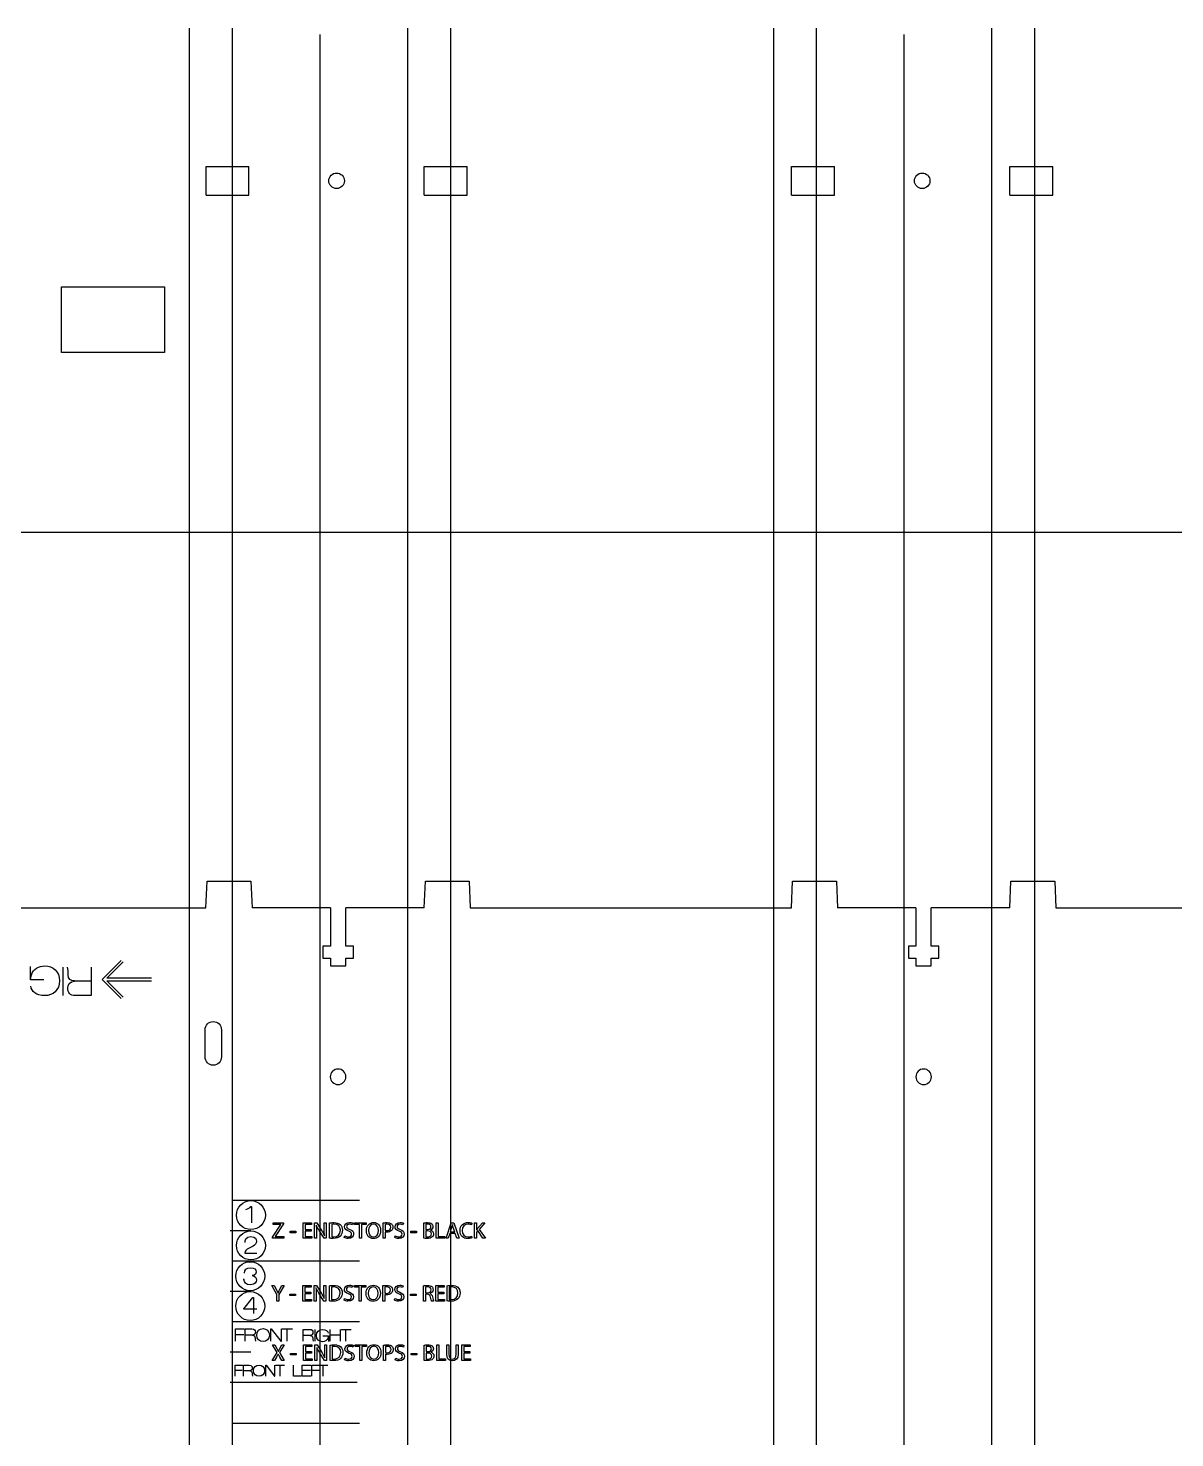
# Model space of a CAD drawing. Header units: millimetres. Extents: x -1506 to -668, y -3588 to 587.
# Drawn here: x -1088.7 to -878.5, y -1629.1 to -1370.7 of the extents above; entities that cross this region are included whole.
import ezdxf

# ---------------------------------------------------------------- set-up
doc = ezdxf.new("R2010")
doc.units = ezdxf.units.MM
doc.layers.add('CUTS', color=1, linetype='Continuous', true_color=0xff0000)
doc.layers.add('TEXT', color=5, linetype='Continuous', true_color=0x0000ff)
doc.layers.add('referance lines', color=3, linetype='Continuous', lineweight=25, true_color=0x00ff00)

msp = doc.modelspace()

# ---------------------------------------------------------------- linework, layer by layer
at = {"layer": 'CUTS', "color": 1, "lineweight": 25, "true_color": 0xff0000}
for p, q in [((-1056.1, -1401.28), (-1056.1, -1396.08)), ((-1056.1, -1396.08), (-1048.23, -1396.08)), ((-1048.23, -1401.28), (-1048.23, -1396.08)), ((-1016.1, -1401.28), (-1016.1, -1396.08)), ((-1016.1, -1396.08), (-1008.23, -1396.08)), ((-1008.23, -1401.28), (-1008.23, -1396.08)), ((-948.76, -1401.28), (-948.76, -1396.08)), ((-948.76, -1396.08), (-940.89, -1396.08)), ((-940.89, -1401.28), (-940.89, -1396.08)), ((-908.76, -1401.28), (-908.76, -1396.08)), ((-908.76, -1396.08), (-900.89, -1396.08)), ((-900.89, -1401.28), (-900.89, -1396.08)), ((-1056.1, -1401.28), (-1048.23, -1401.28)), ((-1016.1, -1401.28), (-1008.23, -1401.28)), ((-948.76, -1401.28), (-940.89, -1401.28)), ((-908.76, -1401.28), (-900.89, -1401.28)), ((-1468.02, -1463.09), (-706.65, -1463.09)), ((-1056.11, -1531.92), (-1055.91, -1527.04)), ((-1055.91, -1527.04), (-1047.87, -1527.04)), ((-1047.87, -1527.04), (-1047.67, -1531.92)), ((-1016.1, -1531.92), (-1015.9, -1527.04)), ((-1015.9, -1527.04), (-1007.87, -1527.04)), ((-1007.87, -1527.04), (-1007.67, -1531.92)), ((-948.77, -1531.92), (-948.57, -1527.04)), ((-948.57, -1527.04), (-940.54, -1527.04)), ((-940.54, -1527.04), (-940.34, -1531.92)), ((-908.76, -1531.92), (-908.56, -1527.04)), ((-908.56, -1527.04), (-900.53, -1527.04)), ((-900.53, -1527.04), (-900.33, -1531.92)), ((-1115.01, -1531.92), (-1056.11, -1531.92)), ((-1033.3, -1531.92), (-1047.67, -1531.92)), ((-1033.3, -1531.92), (-1033.3, -1538.93)), ((-1030.5, -1538.93), (-1030.5, -1531.92)), ((-1016.1, -1531.92), (-1030.5, -1531.92)), ((-1007.67, -1531.92), (-948.77, -1531.92)), ((-925.96, -1531.92), (-940.34, -1531.92)), ((-925.96, -1531.92), (-925.96, -1538.93)), ((-923.16, -1538.93), (-923.16, -1531.92)), ((-908.76, -1531.92), (-923.16, -1531.92)), ((-900.33, -1531.92), (-841.43, -1531.92)), ((-1033.3, -1538.93), (-1034.7, -1538.93)), ((-1034.7, -1538.93), (-1034.7, -1541.13)), ((-1029.1, -1538.93), (-1030.5, -1538.93)), ((-1029.1, -1541.13), (-1029.1, -1538.93)), ((-925.96, -1538.93), (-927.36, -1538.93)), ((-927.36, -1538.93), (-927.36, -1541.13)), ((-921.76, -1538.93), (-923.16, -1538.93)), ((-921.76, -1541.13), (-921.76, -1538.93)), ((-1034.7, -1541.13), (-1033.3, -1541.13)), ((-1033.3, -1541.13), (-1033.3, -1542.58)), ((-1030.5, -1542.58), (-1030.5, -1541.13)), ((-1030.5, -1541.13), (-1029.1, -1541.13)), ((-927.36, -1541.13), (-925.96, -1541.13)), ((-925.96, -1541.13), (-925.96, -1542.58)), ((-923.16, -1542.58), (-923.16, -1541.13)), ((-923.16, -1541.13), (-921.76, -1541.13)), ((-1033.3, -1542.58), (-1030.5, -1542.58)), ((-925.96, -1542.58), (-923.16, -1542.58))]:
    msp.add_line(p, q, dxfattribs=at)
for points in [[(-1082.62, -1418.13), (-1063.72, -1418.13), (-1063.72, -1430.13), (-1082.62, -1430.13), (-1082.62, -1418.13), (-1082.62, -1418.13)], [(-1056.28, -1559.27), (-1056.28, -1554.27)], [(-1053.28, -1554.27), (-1053.28, -1559.27), (-1053.28, -1559.27)]]:
    msp.add_lwpolyline(points, dxfattribs=at)
for points in [[(-1033.59, -1398.68), (-1033.59, -1397.89), (-1032.95, -1397.25), (-1032.17, -1397.25)], [(-1032.17, -1397.25), (-1031.38, -1397.25), (-1030.74, -1397.89), (-1030.74, -1398.68)], [(-926.25, -1398.68), (-926.25, -1397.89), (-925.61, -1397.25), (-924.83, -1397.25)], [(-924.83, -1397.25), (-924.04, -1397.25), (-923.4, -1397.89), (-923.4, -1398.68)], [(-1032.17, -1400.1), (-1032.95, -1400.1), (-1033.59, -1399.46), (-1033.59, -1398.68)], [(-1030.74, -1398.68), (-1030.74, -1399.46), (-1031.38, -1400.1), (-1032.17, -1400.1)], [(-924.83, -1400.1), (-925.61, -1400.1), (-926.25, -1399.46), (-926.25, -1398.68)], [(-923.4, -1398.68), (-923.4, -1399.46), (-924.04, -1400.1), (-924.83, -1400.1)], [(-1056.28, -1554.27), (-1056.28, -1553.44), (-1055.61, -1552.77), (-1054.78, -1552.77)], [(-1054.78, -1552.77), (-1053.95, -1552.77), (-1053.28, -1553.44), (-1053.28, -1554.27)], [(-1054.78, -1560.77), (-1055.61, -1560.77), (-1056.28, -1560.1), (-1056.28, -1559.27)], [(-1053.28, -1559.27), (-1053.28, -1560.1), (-1053.95, -1560.77), (-1054.78, -1560.77)], [(-1031.9, -1561.48), (-1032.68, -1561.48), (-1033.32, -1562.12), (-1033.32, -1562.91)], [(-1033.32, -1562.91), (-1033.32, -1563.69), (-1032.68, -1564.33), (-1031.9, -1564.33)], [(-1030.47, -1562.91), (-1030.47, -1562.12), (-1031.11, -1561.48), (-1031.9, -1561.48)], [(-1031.9, -1564.33), (-1031.11, -1564.33), (-1030.47, -1563.69), (-1030.47, -1562.91)], [(-924.56, -1561.48), (-925.35, -1561.48), (-925.98, -1562.12), (-925.98, -1562.91)], [(-925.98, -1562.91), (-925.98, -1563.69), (-925.35, -1564.33), (-924.56, -1564.33)], [(-923.13, -1562.91), (-923.13, -1562.12), (-923.77, -1561.48), (-924.56, -1561.48)], [(-924.56, -1564.33), (-923.77, -1564.33), (-923.13, -1563.69), (-923.13, -1562.91)]]:
    msp.add_open_spline(points, degree=3, dxfattribs=at)
at = {"layer": 'referance lines'}
for p, q in [((-1059.12, -2514.6), (-1059.12, -1370.7)), ((-1051.25, -2514.6), (-1051.25, -1370.7)), ((-1035.19, -2515.78), (-1035.19, -1371.88)), ((-1019.13, -2514.6), (-1019.13, -1370.7)), ((-1011.25, -2514.6), (-1011.25, -1370.7)), ((-952.05, -2514.6), (-952.05, -1370.7)), ((-944.17, -2514.6), (-944.17, -1370.7)), ((-928.11, -2515.78), (-928.11, -1371.88)), ((-912.05, -2514.6), (-912.05, -1370.7)), ((-904.17, -2514.6), (-904.17, -1370.7))]:
    msp.add_line(p, q, dxfattribs=at)
at = {"layer": 'TEXT', "color": 5, "lineweight": 25, "true_color": 0x0000ff}
for points in [[(-1071.67, -1548.53), (-1075.15, -1545.05), (-1071.67, -1541.57)], [(-1066.11, -1544.8), (-1074.29, -1544.8), (-1071.29, -1541.8)], [(-1085.85, -1545.14), (-1088.3, -1545.14), (-1088.3, -1542.69)], [(-1082.32, -1548.02), (-1082.32, -1542.81)], [(-1077.15, -1542.81), (-1077.15, -1548.02), (-1080.02, -1548.02)], [(-1080.21, -1545.34), (-1077.15, -1545.33)], [(-1080.21, -1545.36), (-1080.21, -1545.34)], [(-1071.3, -1548.29), (-1074.29, -1545.3), (-1066.11, -1545.3)], [(-1051.29, -1585.51), (-1028, -1585.51)], [(-1047.88, -1586.67), (-1047.77, -1586.67), (-1047.77, -1589.65)], [(-1051.66, -1591.07), (-1047.87, -1591.07)], [(-1043.94, -1592.29), (-1042.36, -1589.97), (-1042.36, -1589.96), (-1043.8, -1589.96), (-1043.8, -1589.65), (-1041.88, -1589.65), (-1041.88, -1589.87), (-1043.45, -1592.18), (-1043.45, -1592.19), (-1041.85, -1592.19), (-1041.85, -1592.5), (-1043.94, -1592.5), (-1043.94, -1592.29), (-1043.94, -1592.29)], [(-1040.7, -1591.22), (-1039.65, -1591.22), (-1039.65, -1591.5), (-1040.7, -1591.5), (-1040.7, -1591.22), (-1040.7, -1591.22)], [(-1036.83, -1591.17), (-1037.94, -1591.17), (-1037.94, -1592.19), (-1036.7, -1592.19), (-1036.7, -1592.5), (-1038.31, -1592.5), (-1038.31, -1589.65), (-1036.77, -1589.65), (-1036.77, -1589.96), (-1037.94, -1589.96), (-1037.94, -1590.86), (-1036.83, -1590.86), (-1036.83, -1591.17), (-1036.83, -1591.17)], [(-1036.22, -1592.5), (-1036.22, -1589.65), (-1035.82, -1589.65), (-1034.91, -1591.09)], [(-1035.88, -1591.28), (-1035.88, -1592.5), (-1036.22, -1592.5), (-1036.22, -1592.5)], [(-1035.89, -1590.1), (-1035.9, -1590.11)], [(-1034.43, -1590.84), (-1034.43, -1589.65), (-1034.08, -1589.65), (-1034.08, -1592.5), (-1034.45, -1592.5), (-1035.36, -1591.06)], [(-1033.44, -1592.49), (-1033.44, -1589.69), (-1033.44, -1589.69)], [(-1033.07, -1589.96), (-1033.07, -1592.21), (-1033.07, -1592.21)], [(-1029.15, -1589.74), (-1029.26, -1590.04)], [(-1027.99, -1589.96), (-1028.86, -1589.96), (-1028.86, -1589.65), (-1026.75, -1589.65), (-1026.75, -1589.96), (-1027.62, -1589.96), (-1027.62, -1592.5), (-1027.99, -1592.5), (-1027.99, -1589.96), (-1027.99, -1589.96)], [(-1023.26, -1591.36), (-1023.26, -1592.5), (-1023.62, -1592.5), (-1023.62, -1589.68), (-1023.62, -1589.68)], [(-1023.26, -1589.95), (-1023.26, -1591.06), (-1023.26, -1591.06)], [(-1019.91, -1589.74), (-1020.01, -1590.04)], [(-1018.58, -1591.22), (-1017.54, -1591.22), (-1017.54, -1591.5), (-1018.58, -1591.5), (-1018.58, -1591.22), (-1018.58, -1591.22)], [(-1016.19, -1592.49), (-1016.19, -1589.69), (-1016.19, -1589.69)], [(-1015.82, -1589.94), (-1015.82, -1590.86), (-1015.82, -1590.86)], [(-1015.82, -1590.86), (-1015.49, -1590.86)], [(-1015.52, -1591.14), (-1015.82, -1591.14), (-1015.82, -1592.22), (-1015.82, -1592.22)], [(-1014.98, -1590.97), (-1014.98, -1590.98)], [(-1013.9, -1589.65), (-1013.53, -1589.65), (-1013.53, -1592.19), (-1012.31, -1592.19), (-1012.31, -1592.5), (-1013.9, -1592.5), (-1013.9, -1589.65), (-1013.9, -1589.65)], [(-1011.44, -1591.61), (-1011.73, -1592.5), (-1012.11, -1592.5), (-1011.14, -1589.65), (-1010.7, -1589.65), (-1009.73, -1592.5), (-1010.12, -1592.5), (-1010.43, -1591.61), (-1011.44, -1591.61), (-1011.44, -1591.61)], [(-1011.08, -1590.49), (-1011.36, -1591.32), (-1010.5, -1591.32), (-1010.5, -1591.32)], [(-1010.93, -1589.98), (-1010.94, -1589.98)], [(-1010.5, -1591.32), (-1010.78, -1590.5)], [(-1007.37, -1589.73), (-1007.47, -1590.03)], [(-1006.92, -1589.65), (-1006.55, -1589.65), (-1006.55, -1591.03), (-1006.53, -1591.03)], [(-1006.31, -1590.72), (-1005.44, -1589.65), (-1004.98, -1589.65), (-1006.01, -1590.86), (-1004.9, -1592.5), (-1005.34, -1592.5), (-1006.27, -1591.1), (-1006.55, -1591.41), (-1006.55, -1592.5), (-1006.92, -1592.5), (-1006.92, -1589.65), (-1006.92, -1589.65)], [(-1047.48, -1593.93), (-1048.21, -1594.3)], [(-1034.4, -1592.02), (-1034.39, -1592.02)], [(-1030.76, -1592.36), (-1030.66, -1592.05), (-1030.66, -1592.05)], [(-1021.52, -1592.36), (-1021.42, -1592.05), (-1021.42, -1592.05)], [(-1007.45, -1592.12), (-1007.38, -1592.41), (-1007.38, -1592.41)], [(-1051.29, -1596.63), (-1028, -1596.63)], [(-1048.98, -1595.24), (-1046.76, -1595.24)], [(-1047.62, -1599.34), (-1047.62, -1599.35)], [(-1043.11, -1604), (-1043.11, -1602.79), (-1044.01, -1601.15), (-1043.59, -1601.15), (-1043.19, -1601.94)], [(-1042.61, -1601.94), (-1042.2, -1601.15), (-1041.78, -1601.15), (-1042.73, -1602.79), (-1042.73, -1604), (-1043.11, -1604), (-1043.11, -1604)], [(-1036.88, -1602.67), (-1037.99, -1602.67), (-1037.99, -1603.69), (-1036.75, -1603.69), (-1036.75, -1604), (-1038.36, -1604), (-1038.36, -1601.15), (-1036.82, -1601.15), (-1036.82, -1601.46), (-1037.99, -1601.46), (-1037.99, -1602.36), (-1036.88, -1602.36), (-1036.88, -1602.67), (-1036.88, -1602.67)], [(-1036.27, -1604), (-1036.27, -1601.15), (-1035.87, -1601.15), (-1034.96, -1602.59)], [(-1035.94, -1601.6), (-1035.95, -1601.61)], [(-1034.48, -1602.34), (-1034.48, -1601.15), (-1034.13, -1601.15), (-1034.13, -1604), (-1034.5, -1604), (-1035.41, -1602.55)], [(-1033.49, -1603.99), (-1033.49, -1601.19), (-1033.49, -1601.19)], [(-1033.12, -1601.46), (-1033.12, -1603.71), (-1033.12, -1603.71)], [(-1029.2, -1601.24), (-1029.31, -1601.54)], [(-1028.04, -1601.46), (-1028.91, -1601.46), (-1028.91, -1601.15), (-1026.8, -1601.15), (-1026.8, -1601.46), (-1027.67, -1601.46), (-1027.67, -1604), (-1028.04, -1604), (-1028.04, -1601.46), (-1028.04, -1601.46)], [(-1023.31, -1602.86), (-1023.31, -1604), (-1023.68, -1604), (-1023.68, -1601.18), (-1023.68, -1601.18)], [(-1023.31, -1601.45), (-1023.31, -1602.56), (-1023.31, -1602.56)], [(-1019.96, -1601.24), (-1020.06, -1601.54)], [(-1015.53, -1602.77), (-1015.87, -1602.77), (-1015.87, -1604), (-1016.24, -1604), (-1016.24, -1601.19), (-1016.24, -1601.19)], [(-1015.87, -1601.45), (-1015.87, -1602.49), (-1015.87, -1602.49)], [(-1012.49, -1602.67), (-1013.6, -1602.67), (-1013.6, -1603.69), (-1012.36, -1603.69), (-1012.36, -1604), (-1013.97, -1604), (-1013.97, -1601.15), (-1012.42, -1601.15), (-1012.42, -1601.46), (-1013.6, -1601.46), (-1013.6, -1602.36), (-1012.49, -1602.36), (-1012.49, -1602.67), (-1012.49, -1602.67)], [(-1011.88, -1603.99), (-1011.88, -1601.19), (-1011.88, -1601.19)], [(-1011.51, -1601.46), (-1011.51, -1603.71), (-1011.51, -1603.71)], [(-1051.66, -1602.19), (-1047.87, -1602.19)], [(-1047.42, -1605.52), (-1049.18, -1605.52), (-1049.18, -1605.4), (-1047.53, -1603.33), (-1047.42, -1603.33), (-1047.42, -1605.52)], [(-1042.9, -1602.53), (-1042.89, -1602.53)], [(-1040.75, -1602.72), (-1039.7, -1602.72), (-1039.7, -1603), (-1040.75, -1603), (-1040.75, -1602.72), (-1040.75, -1602.72)], [(-1035.93, -1602.78), (-1035.93, -1604), (-1036.27, -1604), (-1036.27, -1604)], [(-1034.45, -1603.52), (-1034.44, -1603.52)], [(-1030.81, -1603.86), (-1030.72, -1603.55), (-1030.72, -1603.55)], [(-1021.57, -1603.86), (-1021.47, -1603.55), (-1021.47, -1603.55)], [(-1018.63, -1602.72), (-1017.59, -1602.72), (-1017.59, -1603), (-1018.63, -1603), (-1018.63, -1602.72), (-1018.63, -1602.72)], [(-1015.87, -1602.49), (-1015.5, -1602.49)], [(-1015.02, -1602.63), (-1015.02, -1602.64)], [(-1014.38, -1604), (-1014.76, -1604)], [(-1046.81, -1605.52), (-1047.42, -1605.52), (-1047.42, -1606.31)], [(-1051.29, -1607.75), (-1028, -1607.75)], [(-1050.69, -1611.37), (-1050.69, -1609.1), (-1049.1, -1609.1)], [(-1048.93, -1611.37), (-1048.93, -1609.1), (-1047.68, -1609.1)], [(-1044.23, -1611.37), (-1044.23, -1609.1), (-1044.15, -1609.1), (-1042.36, -1611.37), (-1042.29, -1611.37), (-1042.29, -1609.1)], [(-1042.2, -1609.1), (-1040.24, -1609.1)], [(-1041.22, -1611.37), (-1041.22, -1609.1)], [(-1038.28, -1611.36), (-1038.28, -1609.21), (-1037.09, -1609.21)], [(-1036.14, -1609.21), (-1036.14, -1611.36)], [(-1033.34, -1611.36), (-1033.34, -1609.21)], [(-1031.49, -1609.21), (-1031.49, -1611.36)], [(-1031.35, -1609.21), (-1029.49, -1609.21)], [(-1030.45, -1611.36), (-1030.45, -1609.23)], [(-1050.69, -1610.16), (-1049.19, -1610.16)], [(-1047.6, -1610.26), (-1047.6, -1610.27), (-1048.93, -1610.27)], [(-1043.19, -1614.28), (-1043.53, -1614.9), (-1043.96, -1614.9), (-1043.08, -1613.46), (-1043.92, -1612.05), (-1043.5, -1612.05), (-1043.12, -1612.72)], [(-1042.59, -1612.72), (-1042.2, -1612.05), (-1041.77, -1612.05), (-1042.64, -1613.44), (-1041.75, -1614.9), (-1042.18, -1614.9), (-1042.18, -1614.9)], [(-1037.01, -1610.31), (-1037.02, -1610.32), (-1038.28, -1610.32)], [(-1036.76, -1613.57), (-1037.86, -1613.57), (-1037.86, -1614.59), (-1036.63, -1614.59), (-1036.63, -1614.9), (-1038.23, -1614.9), (-1038.23, -1612.05), (-1036.69, -1612.05), (-1036.69, -1612.36), (-1037.86, -1612.36), (-1037.86, -1613.26), (-1036.76, -1613.26), (-1036.76, -1613.57), (-1036.76, -1613.57)], [(-1036.15, -1614.9), (-1036.15, -1612.05), (-1035.74, -1612.05), (-1034.83, -1613.49)], [(-1034.35, -1613.24), (-1034.35, -1612.05), (-1034.01, -1612.05), (-1034.01, -1614.9), (-1034.38, -1614.9), (-1035.28, -1613.46)], [(-1034.68, -1610.4), (-1033.67, -1610.4), (-1033.67, -1611.41)], [(-1033.36, -1614.89), (-1033.36, -1612.09), (-1033.36, -1612.09)], [(-1033.34, -1610.21), (-1031.49, -1610.21)], [(-1029.08, -1612.14), (-1029.18, -1612.44)], [(-1027.91, -1612.36), (-1028.78, -1612.36), (-1028.78, -1612.05), (-1026.67, -1612.05), (-1026.67, -1612.36), (-1027.54, -1612.36), (-1027.54, -1614.9), (-1027.91, -1614.9), (-1027.91, -1612.36), (-1027.91, -1612.36)], [(-1023.18, -1613.76), (-1023.18, -1614.9), (-1023.55, -1614.9), (-1023.55, -1612.08), (-1023.55, -1612.08)], [(-1019.83, -1612.14), (-1019.93, -1612.44)], [(-1016.11, -1614.89), (-1016.11, -1612.09), (-1016.11, -1612.09)], [(-1013.82, -1612.05), (-1013.45, -1612.05), (-1013.45, -1614.59), (-1012.23, -1614.59), (-1012.23, -1614.9), (-1013.82, -1614.9), (-1013.82, -1612.05), (-1013.82, -1612.05)], [(-1011.98, -1613.73), (-1011.98, -1612.05), (-1011.61, -1612.05), (-1011.61, -1612.05)], [(-1011.61, -1612.05), (-1011.61, -1613.74)], [(-1010.25, -1613.74), (-1010.25, -1612.05), (-1009.88, -1612.05), (-1009.88, -1613.72)], [(-1007.76, -1613.57), (-1008.87, -1613.57), (-1008.87, -1614.59), (-1007.63, -1614.59), (-1007.63, -1614.9), (-1009.24, -1614.9), (-1009.24, -1612.05), (-1007.7, -1612.05), (-1007.7, -1612.36), (-1008.87, -1612.36), (-1008.87, -1613.26), (-1007.76, -1613.26), (-1007.76, -1613.57), (-1007.76, -1613.57)], [(-1051.66, -1613.3), (-1047.87, -1613.3)], [(-1042.87, -1613.71), (-1042.88, -1613.71)], [(-1042.86, -1613.2), (-1042.84, -1613.2)], [(-1042.18, -1614.9), (-1042.55, -1614.27)], [(-1040.62, -1613.62), (-1039.58, -1613.62), (-1039.58, -1613.89), (-1040.62, -1613.89), (-1040.62, -1613.62), (-1040.62, -1613.62)], [(-1035.8, -1613.68), (-1035.8, -1614.9), (-1036.15, -1614.9), (-1036.15, -1614.9)], [(-1035.81, -1612.5), (-1035.82, -1612.51)], [(-1034.32, -1614.42), (-1034.31, -1614.42)], [(-1032.99, -1612.36), (-1032.99, -1614.61), (-1032.99, -1614.61)], [(-1030.69, -1614.76), (-1030.59, -1614.45), (-1030.59, -1614.45)], [(-1023.18, -1612.35), (-1023.18, -1613.46), (-1023.18, -1613.46)], [(-1021.44, -1614.76), (-1021.34, -1614.45), (-1021.34, -1614.45)], [(-1018.51, -1613.62), (-1017.46, -1613.62), (-1017.46, -1613.89), (-1018.51, -1613.89), (-1018.51, -1613.62), (-1018.51, -1613.62)], [(-1015.75, -1612.34), (-1015.75, -1613.26), (-1015.75, -1613.26)], [(-1015.75, -1613.26), (-1015.41, -1613.26)], [(-1015.44, -1613.54), (-1015.75, -1613.54), (-1015.75, -1614.62), (-1015.75, -1614.62)], [(-1014.9, -1613.37), (-1014.9, -1613.38)], [(-1050.79, -1617.75), (-1050.79, -1615.77), (-1049.4, -1615.77)], [(-1050.79, -1616.69), (-1049.48, -1616.69)], [(-1049.25, -1617.75), (-1049.25, -1615.77), (-1048.17, -1615.77)], [(-1048.1, -1616.79), (-1049.25, -1616.79)], [(-1048.09, -1616.78), (-1048.1, -1616.79)], [(-1045.17, -1617.75), (-1045.17, -1615.77), (-1045.09, -1615.77), (-1043.54, -1617.75), (-1043.47, -1617.75), (-1043.47, -1615.77)], [(-1043.39, -1615.77), (-1041.69, -1615.77)], [(-1042.54, -1617.75), (-1042.54, -1615.77)], [(-1038.66, -1617.77), (-1040.07, -1617.77), (-1040.07, -1615.76)], [(-1036.89, -1617.77), (-1038.47, -1617.77), (-1038.47, -1615.76), (-1036.91, -1615.76)], [(-1038.47, -1616.69), (-1036.97, -1616.69)], [(-1036.71, -1617.77), (-1036.71, -1615.76), (-1035.3, -1615.76)], [(-1036.71, -1616.69), (-1035.38, -1616.69)], [(-1035.52, -1615.76), (-1033.79, -1615.76)], [(-1034.65, -1617.77), (-1034.65, -1615.76)], [(-1051.66, -1618.86), (-1028.38, -1618.86)], [(-1051.29, -1626.4), (-1028, -1626.4)]]:
    msp.add_lwpolyline(points, dxfattribs=at)
for points in [[(-1088.3, -1545.14), (-1088.23, -1544.53), (-1088.12, -1544.27), (-1088.12, -1544.27)], [(-1088.12, -1544.27), (-1087.76, -1543.07), (-1086.75, -1542.58), (-1085.66, -1542.58)], [(-1085.66, -1542.58), (-1084.17, -1542.58), (-1082.96, -1543.58), (-1082.96, -1545.3)], [(-1081.36, -1544.25), (-1081.36, -1544.06), (-1081.37, -1543.02), (-1081.48, -1542.81)], [(-1080.21, -1545.34), (-1081.01, -1545.33), (-1081.36, -1544.96), (-1081.36, -1544.25)], [(-1085.66, -1548.02), (-1087.29, -1548.02), (-1088.04, -1547.3), (-1088.23, -1546.29)], [(-1082.96, -1545.3), (-1082.96, -1547.02), (-1084.17, -1548.02), (-1085.66, -1548.02)], [(-1081.45, -1546.6), (-1081.45, -1546.1), (-1081.12, -1545.41), (-1080.21, -1545.36)], [(-1080.02, -1548.02), (-1081.06, -1548.02), (-1081.45, -1547.53), (-1081.45, -1546.6)], [(-1050.53, -1588.26), (-1050.53, -1586.79), (-1049.34, -1585.6), (-1047.87, -1585.6)], [(-1047.87, -1585.6), (-1046.41, -1585.6), (-1045.22, -1586.79), (-1045.22, -1588.26)], [(-1047.87, -1590.91), (-1049.34, -1590.91), (-1050.53, -1589.72), (-1050.53, -1588.26)], [(-1048.82, -1587.23), (-1048.36, -1587.12), (-1048.06, -1586.88), (-1047.88, -1586.67)], [(-1045.22, -1588.26), (-1045.22, -1589.72), (-1046.41, -1590.91), (-1047.87, -1590.91)], [(-1050.53, -1593.81), (-1050.53, -1592.35), (-1049.34, -1591.16), (-1047.87, -1591.16)], [(-1047.87, -1591.16), (-1046.41, -1591.16), (-1045.22, -1592.35), (-1045.22, -1593.81)], [(-1035.9, -1590.11), (-1035.88, -1590.47), (-1035.88, -1590.81), (-1035.88, -1591.28)], [(-1035.36, -1591.06), (-1035.56, -1590.74), (-1035.75, -1590.41), (-1035.89, -1590.1)], [(-1034.91, -1591.09), (-1034.7, -1591.43), (-1034.53, -1591.73), (-1034.4, -1592.02)], [(-1034.39, -1592.02), (-1034.42, -1591.63), (-1034.43, -1591.29), (-1034.43, -1590.84)], [(-1033.44, -1589.69), (-1033.21, -1589.65), (-1032.95, -1589.63), (-1032.65, -1589.63)], [(-1032.64, -1589.92), (-1032.83, -1589.92), (-1032.97, -1589.94), (-1033.07, -1589.96)], [(-1032.7, -1592.23), (-1031.91, -1592.23), (-1031.48, -1591.79), (-1031.48, -1591.02)], [(-1032.65, -1589.63), (-1032.13, -1589.63), (-1031.75, -1589.76), (-1031.5, -1589.98)], [(-1031.48, -1591.02), (-1031.48, -1590.35), (-1031.86, -1589.92), (-1032.64, -1589.92)], [(-1031.5, -1589.98), (-1031.24, -1590.22), (-1031.09, -1590.55), (-1031.09, -1591.01)], [(-1031.09, -1591.01), (-1031.09, -1591.47), (-1031.24, -1591.85), (-1031.5, -1592.12)], [(-1030.7, -1590.38), (-1030.7, -1589.93), (-1030.33, -1589.6), (-1029.78, -1589.6)], [(-1029.95, -1591.19), (-1030.41, -1591.02), (-1030.7, -1590.78), (-1030.7, -1590.38)], [(-1029.79, -1589.91), (-1030.18, -1589.91), (-1030.33, -1590.14), (-1030.33, -1590.34)], [(-1030.33, -1590.34), (-1030.33, -1590.6), (-1030.16, -1590.73), (-1029.76, -1590.89)], [(-1029.41, -1591.75), (-1029.41, -1591.49), (-1029.56, -1591.33), (-1029.95, -1591.19)], [(-1029.26, -1590.04), (-1029.34, -1589.99), (-1029.53, -1589.91), (-1029.79, -1589.91)], [(-1029.78, -1589.6), (-1029.49, -1589.6), (-1029.28, -1589.67), (-1029.15, -1589.74)], [(-1029.76, -1590.89), (-1029.28, -1591.07), (-1029.04, -1591.3), (-1029.04, -1591.72)], [(-1026.71, -1591.1), (-1026.71, -1590.19), (-1026.15, -1589.6), (-1025.39, -1589.6)], [(-1025.43, -1592.55), (-1026.19, -1592.55), (-1026.71, -1591.96), (-1026.71, -1591.1)], [(-1025.4, -1589.9), (-1026.02, -1589.9), (-1026.32, -1590.47), (-1026.32, -1591.09)], [(-1026.32, -1591.09), (-1026.32, -1591.7), (-1025.99, -1592.25), (-1025.41, -1592.25)], [(-1024.1, -1591.05), (-1024.1, -1592.02), (-1024.7, -1592.55), (-1025.43, -1592.55)], [(-1025.41, -1592.25), (-1024.82, -1592.25), (-1024.49, -1591.71), (-1024.49, -1591.06)], [(-1024.49, -1591.06), (-1024.49, -1590.49), (-1024.79, -1589.9), (-1025.4, -1589.9)], [(-1025.39, -1589.6), (-1024.61, -1589.6), (-1024.1, -1590.2), (-1024.1, -1591.05)], [(-1023.62, -1589.68), (-1023.45, -1589.65), (-1023.21, -1589.63), (-1022.92, -1589.63)], [(-1022.91, -1589.92), (-1023.07, -1589.92), (-1023.19, -1589.93), (-1023.26, -1589.95)], [(-1023.26, -1591.06), (-1023.18, -1591.08), (-1023.07, -1591.09), (-1022.95, -1591.09)], [(-1022.96, -1591.38), (-1023.07, -1591.38), (-1023.17, -1591.38), (-1023.26, -1591.36)], [(-1022.09, -1591.07), (-1022.29, -1591.28), (-1022.6, -1591.38), (-1022.96, -1591.38)], [(-1022.95, -1591.09), (-1022.51, -1591.09), (-1022.24, -1590.87), (-1022.24, -1590.48)], [(-1022.92, -1589.63), (-1022.55, -1589.63), (-1022.29, -1589.71), (-1022.12, -1589.87)], [(-1022.24, -1590.48), (-1022.24, -1590.1), (-1022.51, -1589.92), (-1022.91, -1589.92)], [(-1022.12, -1589.87), (-1021.97, -1590), (-1021.87, -1590.21), (-1021.87, -1590.46)], [(-1021.87, -1590.46), (-1021.87, -1590.72), (-1021.94, -1590.92), (-1022.09, -1591.07)], [(-1021.46, -1590.38), (-1021.46, -1589.93), (-1021.09, -1589.6), (-1020.53, -1589.6)], [(-1020.7, -1591.19), (-1021.17, -1591.02), (-1021.46, -1590.78), (-1021.46, -1590.38)], [(-1020.55, -1589.91), (-1020.94, -1589.91), (-1021.08, -1590.14), (-1021.08, -1590.34)], [(-1021.08, -1590.34), (-1021.08, -1590.6), (-1020.91, -1590.73), (-1020.52, -1590.89)], [(-1020.17, -1591.75), (-1020.17, -1591.49), (-1020.32, -1591.33), (-1020.7, -1591.19)], [(-1020.01, -1590.04), (-1020.1, -1589.99), (-1020.29, -1589.91), (-1020.55, -1589.91)], [(-1020.53, -1589.6), (-1020.25, -1589.6), (-1020.03, -1589.67), (-1019.91, -1589.74)], [(-1020.52, -1590.89), (-1020.04, -1591.07), (-1019.79, -1591.3), (-1019.79, -1591.72)], [(-1016.19, -1589.69), (-1016.03, -1589.65), (-1015.77, -1589.63), (-1015.52, -1589.63)], [(-1015.5, -1589.91), (-1015.67, -1589.91), (-1015.76, -1589.93), (-1015.82, -1589.94)], [(-1015.52, -1589.63), (-1015.15, -1589.63), (-1014.91, -1589.69), (-1014.74, -1589.84)], [(-1014.78, -1591.69), (-1014.78, -1591.3), (-1015.12, -1591.14), (-1015.52, -1591.14)], [(-1014.87, -1590.38), (-1014.87, -1590.05), (-1015.12, -1589.91), (-1015.5, -1589.91)], [(-1015.49, -1590.86), (-1015.1, -1590.86), (-1014.87, -1590.65), (-1014.87, -1590.38)], [(-1014.5, -1590.34), (-1014.5, -1590.62), (-1014.68, -1590.86), (-1014.98, -1590.97)], [(-1014.98, -1590.98), (-1014.71, -1591.04), (-1014.39, -1591.27), (-1014.39, -1591.69)], [(-1014.74, -1589.84), (-1014.59, -1589.95), (-1014.5, -1590.12), (-1014.5, -1590.34)], [(-1010.94, -1589.98), (-1010.98, -1590.14), (-1011.02, -1590.32), (-1011.08, -1590.49)], [(-1010.78, -1590.5), (-1010.84, -1590.31), (-1010.89, -1590.14), (-1010.93, -1589.98)], [(-1009.54, -1591.1), (-1009.54, -1590.2), (-1008.94, -1589.6), (-1008.05, -1589.6)], [(-1008.14, -1592.55), (-1008.94, -1592.55), (-1009.54, -1592.04), (-1009.54, -1591.1)], [(-1008.04, -1589.91), (-1008.71, -1589.91), (-1009.15, -1590.34), (-1009.15, -1591.09)], [(-1009.15, -1591.09), (-1009.15, -1591.79), (-1008.75, -1592.24), (-1008.06, -1592.24)], [(-1008.05, -1589.6), (-1007.7, -1589.6), (-1007.47, -1589.68), (-1007.37, -1589.73)], [(-1007.47, -1590.03), (-1007.6, -1589.96), (-1007.8, -1589.91), (-1008.04, -1589.91)], [(-1006.53, -1591.03), (-1006.46, -1590.92), (-1006.38, -1590.81), (-1006.31, -1590.72)], [(-1047.87, -1596.47), (-1049.34, -1596.47), (-1050.53, -1595.28), (-1050.53, -1593.81)], [(-1048.92, -1593.25), (-1048.92, -1592.93), (-1048.91, -1592.19), (-1047.86, -1592.19)], [(-1045.22, -1593.81), (-1045.22, -1595.28), (-1046.41, -1596.47), (-1047.87, -1596.47)], [(-1047.86, -1592.19), (-1047.02, -1592.19), (-1046.85, -1592.74), (-1046.85, -1593.03)], [(-1046.85, -1593.03), (-1046.85, -1593.47), (-1047.11, -1593.72), (-1047.48, -1593.93)], [(-1032.77, -1592.53), (-1033.04, -1592.53), (-1033.25, -1592.51), (-1033.44, -1592.49)], [(-1033.07, -1592.21), (-1032.98, -1592.23), (-1032.84, -1592.23), (-1032.7, -1592.23)], [(-1031.5, -1592.12), (-1031.77, -1592.38), (-1032.21, -1592.53), (-1032.77, -1592.53)], [(-1030.03, -1592.55), (-1030.31, -1592.55), (-1030.61, -1592.46), (-1030.76, -1592.36)], [(-1030.66, -1592.05), (-1030.5, -1592.16), (-1030.26, -1592.24), (-1030.01, -1592.24)], [(-1029.04, -1591.72), (-1029.04, -1592.16), (-1029.36, -1592.55), (-1030.03, -1592.55)], [(-1030.01, -1592.24), (-1029.63, -1592.24), (-1029.41, -1592.04), (-1029.41, -1591.75)], [(-1020.79, -1592.55), (-1021.06, -1592.55), (-1021.36, -1592.46), (-1021.52, -1592.36)], [(-1021.42, -1592.05), (-1021.25, -1592.16), (-1021.02, -1592.24), (-1020.76, -1592.24)], [(-1019.79, -1591.72), (-1019.79, -1592.16), (-1020.12, -1592.55), (-1020.79, -1592.55)], [(-1020.76, -1592.24), (-1020.39, -1592.24), (-1020.17, -1592.04), (-1020.17, -1591.75)], [(-1015.62, -1592.53), (-1015.87, -1592.53), (-1016.07, -1592.51), (-1016.19, -1592.49)], [(-1015.82, -1592.22), (-1015.75, -1592.24), (-1015.64, -1592.24), (-1015.51, -1592.24)], [(-1014.64, -1592.26), (-1014.83, -1592.44), (-1015.15, -1592.53), (-1015.62, -1592.53)], [(-1015.51, -1592.24), (-1015.13, -1592.24), (-1014.78, -1592.1), (-1014.78, -1591.69)], [(-1014.39, -1591.69), (-1014.39, -1591.94), (-1014.49, -1592.13), (-1014.64, -1592.26)], [(-1007.38, -1592.41), (-1007.51, -1592.48), (-1007.79, -1592.55), (-1008.14, -1592.55)], [(-1008.06, -1592.24), (-1007.83, -1592.24), (-1007.6, -1592.19), (-1007.45, -1592.12)], [(-1048.21, -1594.3), (-1048.75, -1594.62), (-1048.97, -1594.79), (-1048.98, -1595.24)], [(-1050.65, -1599.45), (-1050.65, -1597.98), (-1049.46, -1596.79), (-1048, -1596.79)], [(-1049.06, -1598.9), (-1049.03, -1598.28), (-1048.77, -1597.89), (-1047.93, -1597.89)], [(-1048, -1596.79), (-1046.53, -1596.79), (-1045.34, -1597.98), (-1045.34, -1599.45)], [(-1047.93, -1597.89), (-1047.22, -1597.89), (-1046.91, -1598.21), (-1046.91, -1598.68)], [(-1046.91, -1598.68), (-1046.91, -1598.97), (-1047.08, -1599.29), (-1047.62, -1599.34)], [(-1048, -1602.11), (-1049.46, -1602.11), (-1050.65, -1600.92), (-1050.65, -1599.45)], [(-1049.15, -1600.03), (-1049.15, -1600), (-1049.14, -1599.97), (-1049.14, -1599.93)], [(-1048, -1601.01), (-1048.78, -1601.01), (-1049.15, -1600.62), (-1049.15, -1600.03)], [(-1045.34, -1599.45), (-1045.34, -1600.92), (-1046.53, -1602.11), (-1048, -1602.11)], [(-1046.85, -1600.15), (-1046.85, -1600.48), (-1047.06, -1601.01), (-1048, -1601.01)], [(-1047.62, -1599.35), (-1047.04, -1599.42), (-1046.85, -1599.75), (-1046.85, -1600.15)], [(-1035.95, -1601.61), (-1035.93, -1601.97), (-1035.93, -1602.31), (-1035.93, -1602.78)], [(-1035.41, -1602.55), (-1035.61, -1602.24), (-1035.8, -1601.91), (-1035.94, -1601.6)], [(-1033.49, -1601.19), (-1033.26, -1601.15), (-1033, -1601.13), (-1032.71, -1601.13)], [(-1032.69, -1601.42), (-1032.88, -1601.42), (-1033.02, -1601.44), (-1033.12, -1601.46)], [(-1032.71, -1601.13), (-1032.18, -1601.13), (-1031.8, -1601.26), (-1031.55, -1601.48)], [(-1031.53, -1602.52), (-1031.53, -1601.85), (-1031.91, -1601.42), (-1032.69, -1601.42)], [(-1031.55, -1601.48), (-1031.29, -1601.72), (-1031.14, -1602.05), (-1031.14, -1602.51)], [(-1030.75, -1601.88), (-1030.75, -1601.43), (-1030.39, -1601.1), (-1029.83, -1601.1)], [(-1029.84, -1601.41), (-1030.23, -1601.41), (-1030.38, -1601.64), (-1030.38, -1601.84)], [(-1030.38, -1601.84), (-1030.38, -1602.1), (-1030.21, -1602.23), (-1029.81, -1602.39)], [(-1029.31, -1601.54), (-1029.4, -1601.49), (-1029.59, -1601.41), (-1029.84, -1601.41)], [(-1029.83, -1601.1), (-1029.54, -1601.1), (-1029.33, -1601.17), (-1029.2, -1601.24)], [(-1026.76, -1602.6), (-1026.76, -1601.69), (-1026.2, -1601.1), (-1025.44, -1601.1)], [(-1025.45, -1601.4), (-1026.07, -1601.4), (-1026.37, -1601.97), (-1026.37, -1602.59)], [(-1024.54, -1602.56), (-1024.54, -1601.99), (-1024.84, -1601.4), (-1025.45, -1601.4)], [(-1025.44, -1601.1), (-1024.66, -1601.1), (-1024.15, -1601.7), (-1024.15, -1602.55)], [(-1023.68, -1601.18), (-1023.5, -1601.15), (-1023.26, -1601.13), (-1022.97, -1601.13)], [(-1022.96, -1601.42), (-1023.12, -1601.42), (-1023.24, -1601.43), (-1023.31, -1601.45)], [(-1022.97, -1601.13), (-1022.6, -1601.13), (-1022.34, -1601.21), (-1022.17, -1601.37)], [(-1022.29, -1601.98), (-1022.29, -1601.6), (-1022.56, -1601.42), (-1022.96, -1601.42)], [(-1022.17, -1601.37), (-1022.02, -1601.5), (-1021.92, -1601.71), (-1021.92, -1601.96)], [(-1021.51, -1601.88), (-1021.51, -1601.43), (-1021.14, -1601.1), (-1020.59, -1601.1)], [(-1020.6, -1601.41), (-1020.99, -1601.41), (-1021.14, -1601.64), (-1021.14, -1601.84)], [(-1021.14, -1601.84), (-1021.14, -1602.1), (-1020.96, -1602.23), (-1020.57, -1602.39)], [(-1020.06, -1601.54), (-1020.15, -1601.49), (-1020.34, -1601.41), (-1020.6, -1601.41)], [(-1020.59, -1601.1), (-1020.3, -1601.1), (-1020.08, -1601.17), (-1019.96, -1601.24)], [(-1016.24, -1601.19), (-1016.06, -1601.15), (-1015.78, -1601.13), (-1015.54, -1601.13)], [(-1015.51, -1601.42), (-1015.69, -1601.42), (-1015.81, -1601.43), (-1015.87, -1601.45)], [(-1015.54, -1601.13), (-1015.14, -1601.13), (-1014.88, -1601.21), (-1014.71, -1601.36)], [(-1014.85, -1601.95), (-1014.85, -1601.58), (-1015.12, -1601.42), (-1015.51, -1601.42)], [(-1014.71, -1601.36), (-1014.57, -1601.49), (-1014.49, -1601.68), (-1014.49, -1601.91)], [(-1011.88, -1601.19), (-1011.66, -1601.15), (-1011.39, -1601.13), (-1011.1, -1601.13)], [(-1011.08, -1601.42), (-1011.27, -1601.42), (-1011.42, -1601.44), (-1011.51, -1601.46)], [(-1011.1, -1601.13), (-1010.57, -1601.13), (-1010.19, -1601.26), (-1009.94, -1601.48)], [(-1009.93, -1602.52), (-1009.92, -1601.85), (-1010.3, -1601.42), (-1011.08, -1601.42)], [(-1009.94, -1601.48), (-1009.69, -1601.72), (-1009.54, -1602.05), (-1009.54, -1602.51)], [(-1050.65, -1604.92), (-1050.65, -1603.45), (-1049.46, -1602.26), (-1048, -1602.26)], [(-1048, -1602.26), (-1046.53, -1602.26), (-1045.34, -1603.45), (-1045.34, -1604.92)], [(-1043.19, -1601.94), (-1043.08, -1602.15), (-1042.99, -1602.33), (-1042.9, -1602.53)], [(-1042.89, -1602.53), (-1042.82, -1602.34), (-1042.72, -1602.15), (-1042.61, -1601.94)], [(-1034.96, -1602.59), (-1034.75, -1602.93), (-1034.58, -1603.23), (-1034.45, -1603.52)], [(-1034.44, -1603.52), (-1034.47, -1603.13), (-1034.48, -1602.79), (-1034.48, -1602.34)], [(-1032.82, -1604.03), (-1033.09, -1604.03), (-1033.3, -1604.01), (-1033.49, -1603.99)], [(-1033.12, -1603.71), (-1033.03, -1603.73), (-1032.89, -1603.73), (-1032.75, -1603.73)], [(-1031.55, -1603.62), (-1031.82, -1603.88), (-1032.26, -1604.03), (-1032.82, -1604.03)], [(-1032.75, -1603.73), (-1031.96, -1603.73), (-1031.53, -1603.29), (-1031.53, -1602.52)], [(-1031.14, -1602.51), (-1031.14, -1602.97), (-1031.29, -1603.35), (-1031.55, -1603.62)], [(-1030.08, -1604.05), (-1030.36, -1604.05), (-1030.66, -1603.96), (-1030.81, -1603.86)], [(-1030, -1602.69), (-1030.47, -1602.52), (-1030.75, -1602.28), (-1030.75, -1601.88)], [(-1030.72, -1603.55), (-1030.55, -1603.66), (-1030.31, -1603.74), (-1030.06, -1603.74)], [(-1029.09, -1603.22), (-1029.09, -1603.66), (-1029.41, -1604.05), (-1030.08, -1604.05)], [(-1030.06, -1603.74), (-1029.68, -1603.74), (-1029.46, -1603.54), (-1029.46, -1603.25)], [(-1029.46, -1603.25), (-1029.46, -1602.99), (-1029.62, -1602.83), (-1030, -1602.69)], [(-1029.81, -1602.39), (-1029.33, -1602.57), (-1029.09, -1602.8), (-1029.09, -1603.22)], [(-1025.48, -1604.05), (-1026.24, -1604.05), (-1026.76, -1603.46), (-1026.76, -1602.6)], [(-1026.37, -1602.59), (-1026.37, -1603.2), (-1026.04, -1603.75), (-1025.46, -1603.75)], [(-1024.15, -1602.55), (-1024.15, -1603.52), (-1024.75, -1604.05), (-1025.48, -1604.05)], [(-1025.46, -1603.75), (-1024.87, -1603.75), (-1024.54, -1603.21), (-1024.54, -1602.56)], [(-1023.31, -1602.56), (-1023.23, -1602.58), (-1023.13, -1602.59), (-1023, -1602.59)], [(-1023.01, -1602.89), (-1023.12, -1602.89), (-1023.22, -1602.88), (-1023.31, -1602.86)], [(-1022.14, -1602.57), (-1022.34, -1602.78), (-1022.65, -1602.89), (-1023.01, -1602.89)], [(-1023, -1602.59), (-1022.56, -1602.59), (-1022.29, -1602.37), (-1022.29, -1601.98)], [(-1021.92, -1601.96), (-1021.92, -1602.22), (-1022, -1602.42), (-1022.14, -1602.57)], [(-1020.84, -1604.05), (-1021.11, -1604.05), (-1021.41, -1603.96), (-1021.57, -1603.86)], [(-1020.75, -1602.69), (-1021.22, -1602.52), (-1021.51, -1602.28), (-1021.51, -1601.88)], [(-1021.47, -1603.55), (-1021.3, -1603.66), (-1021.07, -1603.74), (-1020.81, -1603.74)], [(-1019.84, -1603.22), (-1019.84, -1603.66), (-1020.17, -1604.05), (-1020.84, -1604.05)], [(-1020.81, -1603.74), (-1020.44, -1603.74), (-1020.22, -1603.54), (-1020.22, -1603.25)], [(-1020.22, -1603.25), (-1020.22, -1602.99), (-1020.37, -1602.83), (-1020.75, -1602.69)], [(-1020.57, -1602.39), (-1020.09, -1602.57), (-1019.84, -1602.8), (-1019.84, -1603.22)], [(-1014.95, -1603.32), (-1015.04, -1602.93), (-1015.19, -1602.78), (-1015.53, -1602.77)], [(-1015.5, -1602.49), (-1015.1, -1602.49), (-1014.85, -1602.27), (-1014.85, -1601.95)], [(-1014.49, -1601.91), (-1014.49, -1602.28), (-1014.72, -1602.53), (-1015.02, -1602.63)], [(-1015.02, -1602.64), (-1014.8, -1602.72), (-1014.67, -1602.92), (-1014.6, -1603.22)], [(-1014.76, -1604), (-1014.81, -1603.92), (-1014.88, -1603.68), (-1014.95, -1603.32)], [(-1014.6, -1603.22), (-1014.51, -1603.62), (-1014.44, -1603.89), (-1014.38, -1604)], [(-1011.21, -1604.03), (-1011.48, -1604.03), (-1011.7, -1604.01), (-1011.88, -1603.99)], [(-1011.51, -1603.71), (-1011.42, -1603.73), (-1011.28, -1603.73), (-1011.14, -1603.73)], [(-1009.95, -1603.62), (-1010.22, -1603.88), (-1010.66, -1604.03), (-1011.21, -1604.03)], [(-1011.14, -1603.73), (-1010.35, -1603.73), (-1009.93, -1603.29), (-1009.93, -1602.52)], [(-1009.54, -1602.51), (-1009.54, -1602.97), (-1009.69, -1603.35), (-1009.95, -1603.62)], [(-1048, -1607.57), (-1049.46, -1607.57), (-1050.65, -1606.38), (-1050.65, -1604.92)], [(-1045.34, -1604.92), (-1045.34, -1606.38), (-1046.53, -1607.57), (-1048, -1607.57)], [(-1047.68, -1609.1), (-1047.23, -1609.1), (-1047.06, -1609.32), (-1047.06, -1609.72)], [(-1046.82, -1610.24), (-1046.82, -1609.49), (-1046.29, -1609.05), (-1045.65, -1609.05)], [(-1045.65, -1609.05), (-1045, -1609.05), (-1044.47, -1609.49), (-1044.47, -1610.24)], [(-1037.09, -1609.21), (-1036.66, -1609.21), (-1036.5, -1609.41), (-1036.5, -1609.8)], [(-1035.88, -1610.33), (-1035.88, -1609.62), (-1035.38, -1609.21), (-1034.76, -1609.21)], [(-1034.76, -1609.21), (-1034.09, -1609.21), (-1033.78, -1609.51), (-1033.7, -1609.92)], [(-1047.06, -1609.72), (-1047.06, -1609.94), (-1047.2, -1610.24), (-1047.6, -1610.26)], [(-1047.6, -1610.27), (-1047.25, -1610.27), (-1047.1, -1610.43), (-1047.1, -1610.75)], [(-1047.1, -1610.75), (-1047.1, -1610.83), (-1047.09, -1611.28), (-1047.05, -1611.37)], [(-1045.65, -1611.42), (-1046.29, -1611.42), (-1046.82, -1610.99), (-1046.82, -1610.24)], [(-1044.47, -1610.24), (-1044.47, -1610.99), (-1045, -1611.42), (-1045.65, -1611.42)], [(-1037.02, -1610.32), (-1036.68, -1610.32), (-1036.54, -1610.47), (-1036.54, -1610.77)], [(-1036.5, -1609.8), (-1036.5, -1610), (-1036.64, -1610.29), (-1037.01, -1610.31)], [(-1036.54, -1610.77), (-1036.54, -1610.85), (-1036.53, -1611.28), (-1036.49, -1611.36)], [(-1034.76, -1611.46), (-1035.38, -1611.46), (-1035.88, -1611.05), (-1035.88, -1610.33)], [(-1033.74, -1610.76), (-1033.89, -1611.26), (-1034.31, -1611.46), (-1034.76, -1611.46)], [(-1033.67, -1610.4), (-1033.7, -1610.65), (-1033.74, -1610.76), (-1033.74, -1610.76)], [(-1033.36, -1612.09), (-1033.14, -1612.05), (-1032.87, -1612.03), (-1032.58, -1612.03)], [(-1032.58, -1612.03), (-1032.05, -1612.03), (-1031.67, -1612.16), (-1031.42, -1612.38)], [(-1030.63, -1612.78), (-1030.63, -1612.33), (-1030.26, -1612), (-1029.7, -1612)], [(-1029.7, -1612), (-1029.42, -1612), (-1029.2, -1612.07), (-1029.08, -1612.14)], [(-1026.63, -1613.5), (-1026.63, -1612.59), (-1026.08, -1612), (-1025.31, -1612)], [(-1025.31, -1612), (-1024.53, -1612), (-1024.03, -1612.6), (-1024.03, -1613.45)], [(-1023.55, -1612.08), (-1023.37, -1612.05), (-1023.14, -1612.03), (-1022.84, -1612.03)], [(-1022.84, -1612.03), (-1022.48, -1612.03), (-1022.21, -1612.11), (-1022.04, -1612.27)], [(-1021.38, -1612.78), (-1021.38, -1612.33), (-1021.01, -1612), (-1020.46, -1612)], [(-1020.46, -1612), (-1020.17, -1612), (-1019.95, -1612.07), (-1019.83, -1612.14)], [(-1016.11, -1612.09), (-1015.95, -1612.05), (-1015.7, -1612.03), (-1015.44, -1612.03)], [(-1015.44, -1612.03), (-1015.07, -1612.03), (-1014.84, -1612.09), (-1014.66, -1612.24)], [(-1042.88, -1613.71), (-1042.96, -1613.87), (-1043.05, -1614.03), (-1043.19, -1614.28)], [(-1043.12, -1612.72), (-1043.01, -1612.9), (-1042.93, -1613.05), (-1042.86, -1613.2)], [(-1042.55, -1614.27), (-1042.7, -1614.03), (-1042.78, -1613.87), (-1042.87, -1613.71)], [(-1042.84, -1613.2), (-1042.76, -1613.03), (-1042.69, -1612.9), (-1042.59, -1612.72)], [(-1035.82, -1612.51), (-1035.8, -1612.87), (-1035.8, -1613.21), (-1035.8, -1613.68)], [(-1035.28, -1613.46), (-1035.48, -1613.14), (-1035.67, -1612.81), (-1035.81, -1612.5)], [(-1034.83, -1613.49), (-1034.62, -1613.83), (-1034.45, -1614.13), (-1034.32, -1614.42)], [(-1034.31, -1614.42), (-1034.34, -1614.03), (-1034.35, -1613.69), (-1034.35, -1613.24)], [(-1032.56, -1612.32), (-1032.75, -1612.32), (-1032.9, -1612.34), (-1032.99, -1612.36)], [(-1032.99, -1614.61), (-1032.9, -1614.63), (-1032.76, -1614.63), (-1032.62, -1614.63)], [(-1031.43, -1614.52), (-1031.7, -1614.78), (-1032.14, -1614.93), (-1032.69, -1614.93)], [(-1032.62, -1614.63), (-1031.83, -1614.63), (-1031.41, -1614.19), (-1031.41, -1613.42)], [(-1031.41, -1613.42), (-1031.4, -1612.75), (-1031.78, -1612.32), (-1032.56, -1612.32)], [(-1031.02, -1613.41), (-1031.02, -1613.87), (-1031.16, -1614.25), (-1031.43, -1614.52)], [(-1031.42, -1612.38), (-1031.17, -1612.62), (-1031.02, -1612.95), (-1031.02, -1613.41)], [(-1029.96, -1614.95), (-1030.23, -1614.95), (-1030.53, -1614.86), (-1030.69, -1614.76)], [(-1029.87, -1613.59), (-1030.34, -1613.42), (-1030.63, -1613.18), (-1030.63, -1612.78)], [(-1030.59, -1614.45), (-1030.42, -1614.56), (-1030.19, -1614.64), (-1029.93, -1614.64)], [(-1029.72, -1612.31), (-1030.11, -1612.31), (-1030.25, -1612.54), (-1030.25, -1612.74)], [(-1030.25, -1612.74), (-1030.25, -1613), (-1030.08, -1613.13), (-1029.69, -1613.29)], [(-1028.96, -1614.12), (-1028.96, -1614.56), (-1029.28, -1614.95), (-1029.96, -1614.95)], [(-1029.93, -1614.64), (-1029.56, -1614.64), (-1029.34, -1614.44), (-1029.34, -1614.15)], [(-1029.34, -1614.15), (-1029.34, -1613.89), (-1029.49, -1613.73), (-1029.87, -1613.59)], [(-1029.18, -1612.44), (-1029.27, -1612.39), (-1029.46, -1612.31), (-1029.72, -1612.31)], [(-1029.69, -1613.29), (-1029.2, -1613.47), (-1028.96, -1613.7), (-1028.96, -1614.12)], [(-1025.35, -1614.95), (-1026.11, -1614.95), (-1026.63, -1614.36), (-1026.63, -1613.5)], [(-1025.33, -1612.3), (-1025.94, -1612.3), (-1026.24, -1612.87), (-1026.24, -1613.49)], [(-1026.24, -1613.49), (-1026.24, -1614.1), (-1025.91, -1614.65), (-1025.33, -1614.65)], [(-1024.03, -1613.45), (-1024.03, -1614.42), (-1024.62, -1614.95), (-1025.35, -1614.95)], [(-1024.42, -1613.46), (-1024.42, -1612.89), (-1024.71, -1612.3), (-1025.33, -1612.3)], [(-1025.33, -1614.65), (-1024.75, -1614.65), (-1024.42, -1614.11), (-1024.42, -1613.46)], [(-1022.83, -1612.32), (-1022.99, -1612.32), (-1023.12, -1612.33), (-1023.18, -1612.35)], [(-1023.18, -1613.46), (-1023.1, -1613.48), (-1023, -1613.49), (-1022.88, -1613.49)], [(-1022.88, -1613.79), (-1022.99, -1613.79), (-1023.1, -1613.78), (-1023.18, -1613.76)], [(-1022.88, -1613.49), (-1022.43, -1613.49), (-1022.16, -1613.27), (-1022.16, -1612.88)], [(-1022.01, -1613.47), (-1022.21, -1613.68), (-1022.52, -1613.79), (-1022.88, -1613.79)], [(-1022.16, -1612.88), (-1022.16, -1612.5), (-1022.43, -1612.32), (-1022.83, -1612.32)], [(-1022.04, -1612.27), (-1021.89, -1612.4), (-1021.79, -1612.61), (-1021.79, -1612.86)], [(-1021.79, -1612.86), (-1021.79, -1613.12), (-1021.87, -1613.32), (-1022.01, -1613.47)], [(-1020.71, -1614.95), (-1020.99, -1614.95), (-1021.29, -1614.86), (-1021.44, -1614.76)], [(-1020.63, -1613.59), (-1021.09, -1613.42), (-1021.38, -1613.18), (-1021.38, -1612.78)], [(-1021.34, -1614.45), (-1021.18, -1614.56), (-1020.94, -1614.64), (-1020.69, -1614.64)], [(-1020.47, -1612.31), (-1020.86, -1612.31), (-1021.01, -1612.54), (-1021.01, -1612.74)], [(-1021.01, -1612.74), (-1021.01, -1613), (-1020.84, -1613.13), (-1020.44, -1613.29)], [(-1019.72, -1614.12), (-1019.72, -1614.56), (-1020.04, -1614.95), (-1020.71, -1614.95)], [(-1020.69, -1614.64), (-1020.31, -1614.64), (-1020.09, -1614.44), (-1020.09, -1614.15)], [(-1020.09, -1614.15), (-1020.09, -1613.89), (-1020.24, -1613.73), (-1020.63, -1613.59)], [(-1019.93, -1612.44), (-1020.02, -1612.39), (-1020.21, -1612.31), (-1020.47, -1612.31)], [(-1020.44, -1613.29), (-1019.96, -1613.47), (-1019.72, -1613.7), (-1019.72, -1614.12)], [(-1015.42, -1612.31), (-1015.59, -1612.31), (-1015.69, -1612.33), (-1015.75, -1612.34)], [(-1015.75, -1614.62), (-1015.67, -1614.64), (-1015.57, -1614.64), (-1015.44, -1614.64)], [(-1014.56, -1614.66), (-1014.76, -1614.84), (-1015.08, -1614.93), (-1015.54, -1614.93)], [(-1014.71, -1614.09), (-1014.71, -1613.7), (-1015.04, -1613.54), (-1015.44, -1613.54)], [(-1015.44, -1614.64), (-1015.06, -1614.64), (-1014.71, -1614.5), (-1014.71, -1614.09)], [(-1014.8, -1612.78), (-1014.8, -1612.45), (-1015.05, -1612.31), (-1015.42, -1612.31)], [(-1015.41, -1613.26), (-1015.03, -1613.26), (-1014.8, -1613.05), (-1014.8, -1612.78)], [(-1014.42, -1612.74), (-1014.42, -1613.02), (-1014.61, -1613.26), (-1014.9, -1613.37)], [(-1014.9, -1613.38), (-1014.63, -1613.44), (-1014.32, -1613.67), (-1014.32, -1614.09)], [(-1014.66, -1612.24), (-1014.52, -1612.35), (-1014.42, -1612.52), (-1014.42, -1612.74)], [(-1014.32, -1614.09), (-1014.32, -1614.34), (-1014.41, -1614.53), (-1014.56, -1614.66)], [(-1010.95, -1614.95), (-1011.54, -1614.95), (-1011.98, -1614.62), (-1011.98, -1613.73)], [(-1011.61, -1613.74), (-1011.61, -1614.38), (-1011.32, -1614.65), (-1010.94, -1614.65)], [(-1009.88, -1613.72), (-1009.88, -1614.59), (-1010.34, -1614.95), (-1010.95, -1614.95)], [(-1010.94, -1614.65), (-1010.52, -1614.65), (-1010.25, -1614.37), (-1010.25, -1613.74)], [(-1048.17, -1615.77), (-1047.77, -1615.77), (-1047.62, -1615.96), (-1047.62, -1616.31)], [(-1048.1, -1616.79), (-1047.79, -1616.79), (-1047.66, -1616.93), (-1047.66, -1617.2)], [(-1047.62, -1616.31), (-1047.62, -1616.5), (-1047.75, -1616.76), (-1048.09, -1616.78)], [(-1047.66, -1617.2), (-1047.66, -1617.28), (-1047.65, -1617.67), (-1047.61, -1617.75)], [(-1047.42, -1616.76), (-1047.42, -1616.11), (-1046.96, -1615.73), (-1046.39, -1615.73)], [(-1046.39, -1617.79), (-1046.96, -1617.79), (-1047.42, -1617.41), (-1047.42, -1616.76)], [(-1046.39, -1615.73), (-1045.83, -1615.73), (-1045.37, -1616.11), (-1045.37, -1616.76)], [(-1045.37, -1616.76), (-1045.37, -1617.41), (-1045.83, -1617.79), (-1046.39, -1617.79)], [(-1032.69, -1614.93), (-1032.96, -1614.93), (-1033.17, -1614.92), (-1033.36, -1614.89)], [(-1015.54, -1614.93), (-1015.8, -1614.93), (-1015.99, -1614.91), (-1016.11, -1614.89)]]:
    msp.add_open_spline(points, degree=3, dxfattribs=at)

doc.saveas('drawing.dxf')
